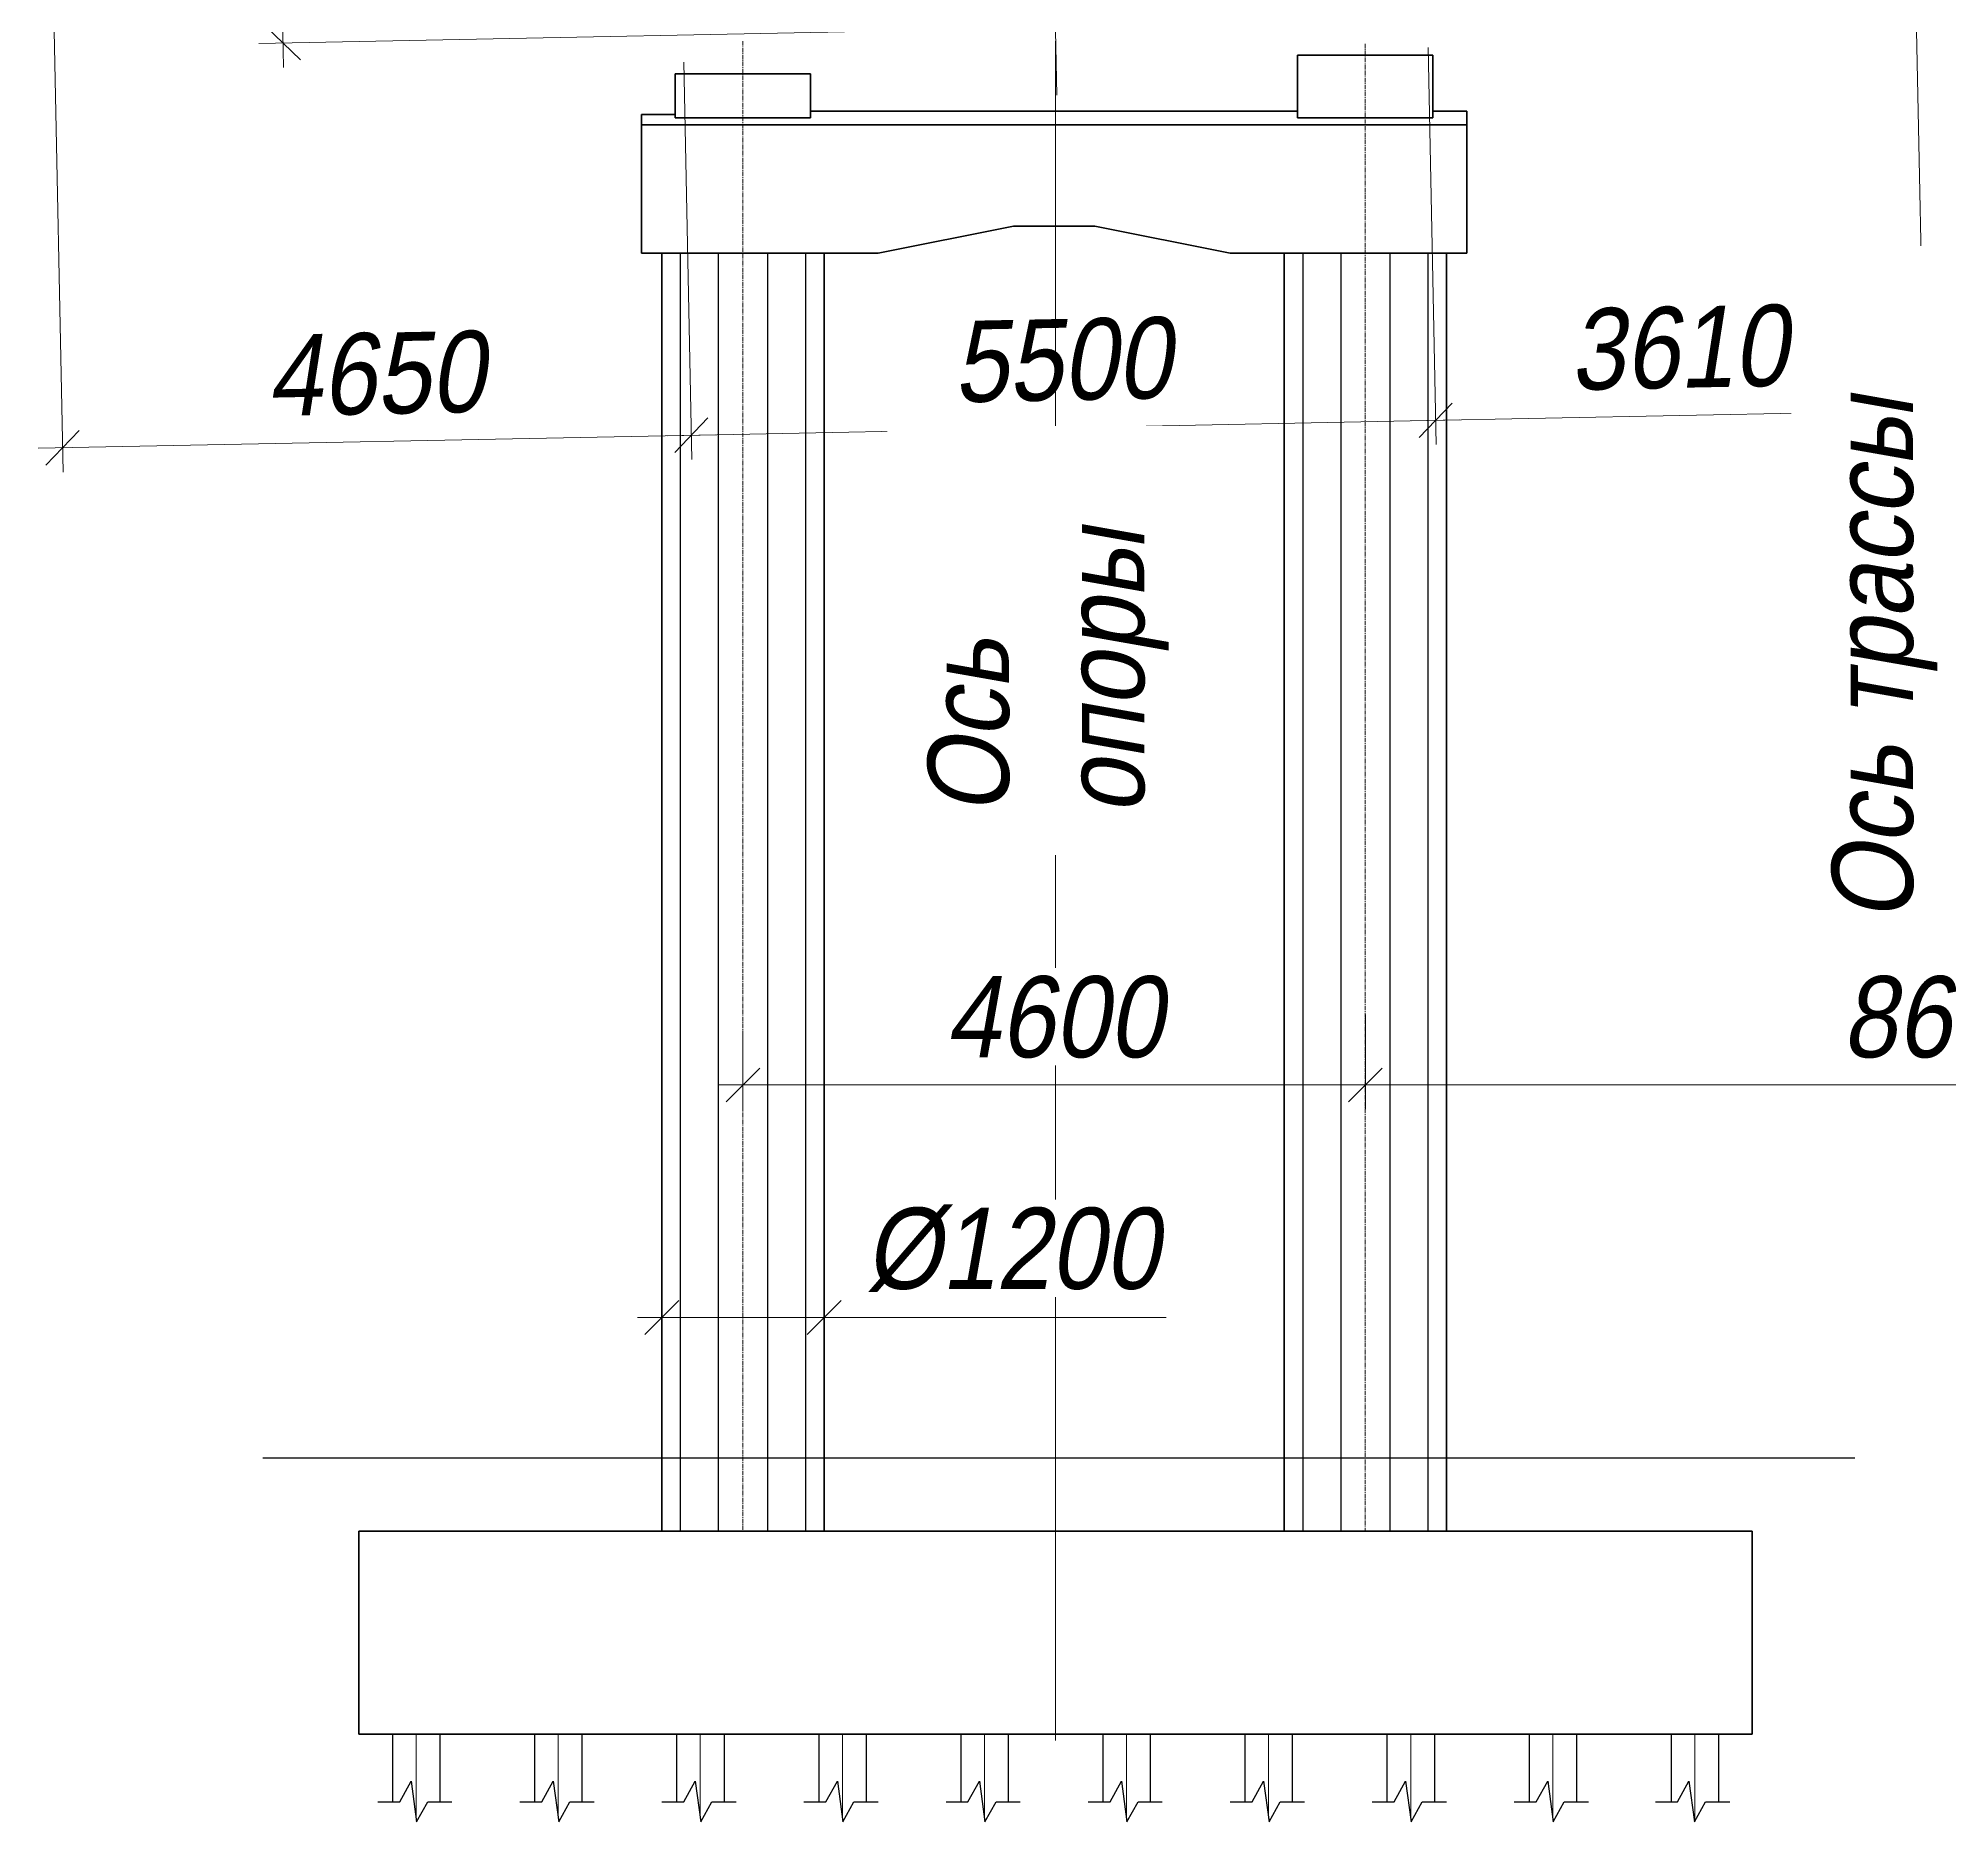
# Model space of a CAD drawing. Header units: millimetres. Extents: x 1864 to 10174863, y -4887456 to 5366151.
# Drawn here: x 9279003 to 9293131, y 361288 to 374473 of the extents above; entities that cross this region are included whole.
import ezdxf

# ---------------------------------------------------------------- set-up
doc = ezdxf.new("R2010")
doc.units = ezdxf.units.MM
doc.linetypes.add('CENTER', pattern=[50.8, 31.75, -6.35, 6.35, -6.35])
doc.linetypes.add('CONTI', pattern=[0])
for name, color, linetype in [('C-GEOL-PATT', 250, 'Continuous'), ('S-PATT', 252, 'Continuous'), ('S-SVAY', 4, 'Continuous')]:
    doc.layers.add(name, color=color, linetype=linetype)
for name, color, linetype, lineweight in [('S-GRID', 1, 'CENTER', 20), ('S-OPOR', 2, 'Continuous', 40), ('S-ZEML', 32, 'Земля1', 30), ('T-DIMS', 3, 'Continuous', 30)]:
    doc.layers.add(name, color=color, linetype=linetype, lineweight=lineweight)
doc.styles.add('TM', font='mipgost.shx', dxfattribs={"width": 0.9, "oblique": 10})
doc.linetypes.add('Земля1', pattern='A,24,[3,ltsnew.shx,S=6,R=0,X=-6,Y=-6],3,[3,ltsnew.shx,S=6,R=0,X=-6,Y=-6],3,[3,ltsnew.shx,S=6,R=0,X=-6,Y=-6],0', length=30)
doc.dimstyles.new('TM', dxfattribs={"dimscale": 0, "dimtxt": 3, "dimasz": 1.25, "dimexe": 0.9, "dimexo": 1, "dimgap": 1, "dimtad": 1, "dimdec": 0, "dimdsep": 46, "dimtxsty": 'TM', "dimblk1": 'OBLIQUE', "dimblk2": 'OBLIQUE', "dimsah": 1, "dimcen": 3, "dimdle": 0.9, "dimclrt": 7, "dimadec": 0, "dimazin": 0, "dimtfac": 1, "dimtdec": 0, "dimtmove": 1, "dimatfit": 2, "dimldrblk": 'NONE', "dimfxl": 1, "dimtfill": 1, "dimtolj": 1, "dimlwd": 15, "dimlwe": 15, "dimarcsym": 0})

# ---------------------------------------------------------------- blocks, each defined once
blk = doc.blocks.new('_OBLIQUE')
at = {"color": 0, "linetype": 'ByBlock', "lineweight": -2}
blk.add_line((0.5, 0.5), (-0.5, -0.5), dxfattribs=at)
blk = doc.blocks.new('*D691')
at = {"layer": 'Defpoints', "color": 0, "transparency": 16777216}
for p in [(9289272, 374605), (9283772, 374495), (9283831, 371538)]:
    blk.add_point(p, dxfattribs=at)
at = {"layer": 'T-DIMS', "color": 0, "lineweight": 15, "transparency": 16777216}
for p, q in [((9289276, 374405), (9289334, 371468)), ((9283776, 374295), (9283835, 371358))]:
    blk.add_line(p, q, dxfattribs=at)
at = {"layer": 'T-DIMS', "color": 0, "linetype": 'Continuous', "lineweight": 15, "transparency": 16777216}
blk.add_line((9289511, 371651), (9283652, 371534), dxfattribs=at)
at = {"layer": 'T-DIMS', "color": 0, "lineweight": 15, "transparency": 16777216, "xscale": 250, "yscale": 250, "zscale": 250}
for p, rotation in [((9289331, 371648), 1.145762877704914), ((9283831, 371538), 181.1457628777049)]:
    blk.add_blockref('_OBLIQUE', p, dxfattribs=dict(at, rotation=rotation))
at = {"layer": 'T-DIMS', "color": 7, "transparency": 16777216, "insert": (9286571, 372093), "char_height": 600, "attachment_point": 5, "rotation": 1.1458, "style": 'TM', "bg_fill": 3, "box_fill_scale": 1.1, "bg_fill_color": 256, "bg_fill_true_color": 13158600, "bg_fill_transparency": 0}
blk.add_mtext('\\A1;5500', dxfattribs=at)
blk = doc.blocks.new('_None')
blk = doc.blocks.new('*D701')
at = {"layer": 'Defpoints', "color": 0, "transparency": 16777216}
for p in [(9292840, 376830), (9289272, 374605), (9292942, 371720)]:
    blk.add_point(p, dxfattribs=at)
at = {"layer": 'T-DIMS', "color": 0, "lineweight": 15, "transparency": 16777216}
for p, q in [((9292844, 376630), (9292946, 371540)), ((9289276, 374405), (9289334, 371468))]:
    blk.add_line(p, q, dxfattribs=at)
at = {"layer": 'T-DIMS', "color": 0, "linetype": 'Continuous', "lineweight": 15, "transparency": 16777216}
blk.add_line((9289151, 371644), (9293122, 371724), dxfattribs=at)
at = {"layer": 'T-DIMS', "color": 0, "lineweight": 15, "transparency": 16777216, "xscale": 250, "yscale": 250, "zscale": 250}
for p, rotation in [((9292942, 371720), 1.145762154975978), ((9289331, 371648), 181.145762154976)]:
    blk.add_blockref('_OBLIQUE', p, dxfattribs=dict(at, rotation=rotation))
at = {"layer": 'T-DIMS', "color": 7, "transparency": 16777216, "insert": (9291127, 372184), "char_height": 600, "attachment_point": 5, "rotation": 1.1458, "style": 'TM', "bg_fill": 3, "box_fill_scale": 1.1, "bg_fill_color": 256, "bg_fill_true_color": 13158600, "bg_fill_transparency": 0}
blk.add_mtext('\\A1;3610', dxfattribs=at)
blk = doc.blocks.new('*D702')
at = {"layer": 'Defpoints', "color": 0, "transparency": 16777216}
for p in [(9279080, 376610), (9283772, 374495), (9279183, 371445)]:
    blk.add_point(p, dxfattribs=at)
at = {"layer": 'T-DIMS', "color": 0, "lineweight": 15, "transparency": 16777216}
for p, q in [((9279084, 376410), (9279187, 371265)), ((9283776, 374295), (9283835, 371358))]:
    blk.add_line(p, q, dxfattribs=at)
at = {"layer": 'T-DIMS', "color": 0, "linetype": 'Continuous', "lineweight": 15, "transparency": 16777216}
blk.add_line((9284011, 371541), (9279003, 371441), dxfattribs=at)
at = {"layer": 'T-DIMS', "color": 0, "lineweight": 15, "transparency": 16777216, "xscale": 250, "yscale": 250, "zscale": 250}
for p, rotation in [((9279183, 371445), 181.145762154976), ((9283831, 371538), 1.145762154975998)]:
    blk.add_blockref('_OBLIQUE', p, dxfattribs=dict(at, rotation=rotation))
at = {"layer": 'T-DIMS', "color": 7, "transparency": 16777216, "insert": (9281497, 371991), "char_height": 600, "attachment_point": 5, "rotation": 1.1458, "style": 'TM', "bg_fill": 3, "box_fill_scale": 1.1, "bg_fill_color": 256, "bg_fill_true_color": 13158600, "bg_fill_transparency": 0}
blk.add_mtext('\\A1;4650', dxfattribs=at)
blk = doc.blocks.new('*D703')
at = {"layer": 'Defpoints', "color": 0, "transparency": 16777216}
for p in [(9284212, 367331), (9288812, 367455), (9284212, 366735)]:
    blk.add_point(p, dxfattribs=at)
at = {"layer": 'T-DIMS', "color": 0, "lineweight": 15, "transparency": 16777216}
for p, q in [((9288812, 367255), (9288812, 366555)), ((9284212, 367131), (9284212, 366555))]:
    blk.add_line(p, q, dxfattribs=at)
at = {"layer": 'T-DIMS', "color": 0, "linetype": 'Continuous', "lineweight": 15, "transparency": 16777216}
blk.add_line((9288992, 366735), (9284032, 366735), dxfattribs=at)
at = {"layer": 'T-DIMS', "color": 0, "lineweight": 15, "transparency": 16777216, "xscale": 250, "yscale": 250, "zscale": 250, "rotation": 180}
blk.add_blockref('_OBLIQUE', (9284212, 366735), dxfattribs=at)
at = {"layer": 'T-DIMS', "color": 0, "lineweight": 15, "transparency": 16777216, "xscale": 250, "yscale": 250, "zscale": 250}
blk.add_blockref('_OBLIQUE', (9288812, 366735), dxfattribs=at)
at = {"layer": 'T-DIMS', "color": 7, "transparency": 16777216, "insert": (9286512, 367235), "char_height": 600, "attachment_point": 5, "style": 'TM', "bg_fill": 3, "box_fill_scale": 1.1, "bg_fill_color": 256, "bg_fill_true_color": 13158600, "bg_fill_transparency": 0}
blk.add_mtext('\\A1;4600', dxfattribs=at)
blk = doc.blocks.new('*D712')
at = {"layer": 'Defpoints', "color": 0, "transparency": 16777216}
for p in [(9288812, 367446), (9297469, 367446), (9297469, 366735)]:
    blk.add_point(p, dxfattribs=at)
at = {"layer": 'T-DIMS', "color": 0, "lineweight": 15, "transparency": 16777216}
for p, q in [((9288812, 367246), (9288812, 366555)), ((9297469, 367246), (9297469, 366555))]:
    blk.add_line(p, q, dxfattribs=at)
at = {"layer": 'T-DIMS', "color": 0, "linetype": 'Continuous', "lineweight": 15, "transparency": 16777216}
blk.add_line((9288632, 366735), (9297649, 366735), dxfattribs=at)
at = {"layer": 'T-DIMS', "color": 0, "lineweight": 15, "transparency": 16777216, "xscale": 250, "yscale": 250, "zscale": 250, "rotation": 180}
blk.add_blockref('_OBLIQUE', (9288812, 366735), dxfattribs=at)
at = {"layer": 'T-DIMS', "color": 0, "lineweight": 15, "transparency": 16777216, "xscale": 250, "yscale": 250, "zscale": 250}
blk.add_blockref('_OBLIQUE', (9297469, 366735), dxfattribs=at)
at = {"layer": 'T-DIMS', "color": 7, "transparency": 16777216, "insert": (9293140, 367235), "char_height": 600, "attachment_point": 5, "style": 'TM', "bg_fill": 3, "box_fill_scale": 1.1, "bg_fill_color": 256, "bg_fill_true_color": 13158600, "bg_fill_transparency": 0}
blk.add_mtext('\\A1;8660', dxfattribs=at)
blk = doc.blocks.new('*D713')
at = {"layer": 'Defpoints', "color": 0, "transparency": 16777216}
for p in [(9286473, 376980), (9280765, 376866), (9286522, 374550)]:
    blk.add_point(p, dxfattribs=at)
at = {"layer": 'T-DIMS', "color": 0, "lineweight": 15, "transparency": 16777216}
for p, q in [((9286273, 376976), (9280585, 376862)), ((9286322, 374546), (9280634, 374433))]:
    blk.add_line(p, q, dxfattribs=at)
at = {"layer": 'T-DIMS', "color": 0, "linetype": 'Continuous', "lineweight": 15, "transparency": 16777216}
blk.add_line((9280817, 374256), (9280761, 377046), dxfattribs=at)
at = {"layer": 'T-DIMS', "color": 0, "lineweight": 15, "transparency": 16777216, "xscale": 250, "yscale": 250, "zscale": 250}
for p, rotation in [((9280765, 376866), 91.14576283823133), ((9280814, 374436), 271.1457628382313)]:
    blk.add_blockref('_OBLIQUE', p, dxfattribs=dict(at, rotation=rotation))
at = {"layer": 'T-DIMS', "color": 7, "transparency": 16777216, "insert": (9281289, 375661), "char_height": 600, "attachment_point": 5, "rotation": 271.1458, "style": 'TM', "bg_fill": 3, "box_fill_scale": 1.1, "bg_fill_color": 256, "bg_fill_true_color": 13158600, "bg_fill_transparency": 0}
blk.add_mtext('\\A1;2430', dxfattribs=at)
blk = doc.blocks.new('*D708')
at = {"layer": 'Defpoints', "color": 0, "transparency": 16777216}
for p in [(9283612, 365016), (9284812, 365016), (9284812, 365016)]:
    blk.add_point(p, dxfattribs=at)
at = {"layer": 'T-DIMS', "color": 0, "lineweight": 15, "transparency": 16777216}
for p, q in [((9283612, 365216), (9283612, 365196)), ((9284812, 364816), (9284812, 364836))]:
    blk.add_line(p, q, dxfattribs=at)
at = {"layer": 'T-DIMS', "color": 0, "linetype": 'Continuous', "lineweight": 15, "transparency": 16777216}
for p, q in [((9283432, 365016), (9284812, 365016)), ((9284812, 365016), (9287340, 365016))]:
    blk.add_line(p, q, dxfattribs=at)
at = {"layer": 'T-DIMS', "color": 0, "lineweight": 15, "transparency": 16777216, "xscale": 250, "yscale": 250, "zscale": 250, "rotation": 180}
blk.add_blockref('_OBLIQUE', (9283612, 365016), dxfattribs=at)
at = {"layer": 'T-DIMS', "color": 0, "lineweight": 15, "transparency": 16777216, "xscale": 250, "yscale": 250, "zscale": 250}
blk.add_blockref('_OBLIQUE', (9284812, 365016), dxfattribs=at)
at = {"layer": 'T-DIMS', "color": 7, "transparency": 16777216, "insert": (9286201, 365516), "char_height": 600, "attachment_point": 5, "style": 'TM', "bg_fill": 3, "box_fill_scale": 1.1, "bg_fill_color": 256, "bg_fill_true_color": 13158600, "bg_fill_transparency": 0}
blk.add_mtext('\\A1;%%C1200', dxfattribs=at)

msp = doc.modelspace()

# ---------------------------------------------------------------- linework, layer by layer
at = {"layer": 'S-GRID', "linetype": 'CENTER', "ltscale": 2000}
msp.add_line((9286532, 374050.4), (9286463.4, 377479.9), dxfattribs=at)
at = {"layer": 'S-GRID', "ltscale": 0.1}
for p, q in [((9281796.8, 361311.9), (9281796.8, 361935.7)), ((9282846.8, 361311.9), (9282846.8, 361935.7)), ((9283896.8, 361311.9), (9283896.8, 361935.7)), ((9284946.8, 361311.9), (9284946.8, 361935.7)), ((9285996.8, 361311.9), (9285996.8, 361935.7)), ((9287046.8, 361311.9), (9287046.8, 361935.7)), ((9288096.8, 361311.9), (9288096.8, 361935.7)), ((9289146.8, 361311.9), (9289146.8, 361935.7)), ((9290196.8, 361311.9), (9290196.8, 361935.7)), ((9291246.8, 361292.8), (9291246.8, 361935.7))]:
    msp.add_line(p, q, dxfattribs=at)
at = {"layer": 'S-OPOR'}
for p, q in [((9281372.2, 363435.7), (9281372.2, 361935.7)), ((9291671.8, 363435.7), (9281372.2, 363435.7)), ((9291671.8, 363435.7), (9291671.8, 361935.7)), ((9291671.8, 361935.7), (9281372.2, 361935.7))]:
    msp.add_line(p, q, dxfattribs=at)
at = {"layer": 'S-PATT'}
msp.add_line((9282021.8, 361935.7), (9281821.8, 361935.7), dxfattribs=at)
for points in [[(9281512.8, 361435.7), (9281674.7, 361435.7), (9281759.6, 361588.3), (9281800, 361288), (9281882.4, 361435.9), (9282061.2, 361435.9)], [(9282562.8, 361435.7), (9282724.7, 361435.7), (9282809.6, 361588.3), (9282850, 361288), (9282932.4, 361435.9), (9283111.2, 361435.9)], [(9283612.8, 361435.7), (9283774.7, 361435.7), (9283859.6, 361588.3), (9283900, 361288), (9283982.4, 361435.9), (9284161.2, 361435.9)], [(9284662.8, 361435.7), (9284824.7, 361435.7), (9284909.6, 361588.3), (9284950, 361288), (9285032.4, 361435.9), (9285211.2, 361435.9)], [(9285712.8, 361435.7), (9285874.7, 361435.7), (9285959.6, 361588.3), (9286000, 361288), (9286082.4, 361435.9), (9286261.2, 361435.9)], [(9286762.8, 361435.7), (9286924.7, 361435.7), (9287009.6, 361588.3), (9287050, 361288), (9287132.4, 361435.9), (9287311.2, 361435.9)], [(9287812.8, 361435.7), (9287974.7, 361435.7), (9288059.6, 361588.3), (9288100, 361288), (9288182.4, 361435.9), (9288361.2, 361435.9)], [(9288862.8, 361435.7), (9289024.7, 361435.7), (9289109.6, 361588.3), (9289150, 361288), (9289232.4, 361435.9), (9289411.2, 361435.9)], [(9289912.8, 361435.7), (9290074.7, 361435.7), (9290159.6, 361588.3), (9290200, 361288), (9290282.4, 361435.9), (9290461.2, 361435.9)], [(9290956.9, 361435.7), (9291118.8, 361435.7), (9291203.7, 361588.3), (9291244.1, 361288), (9291326.5, 361435.9), (9291505.3, 361435.9)]]:
    msp.add_lwpolyline(points, dxfattribs=at)
at = {"layer": 'S-SVAY'}
for p, q in [((9281621.8, 361935.7), (9281621.8, 361435.7)), ((9281971.8, 361935.7), (9281971.8, 361435.9)), ((9282671.8, 361935.7), (9282671.8, 361435.7)), ((9283021.8, 361935.7), (9283021.8, 361435.9)), ((9283721.8, 361935.7), (9283721.8, 361435.7)), ((9284071.8, 361935.7), (9284071.8, 361435.9)), ((9284771.8, 361935.7), (9284771.8, 361435.7)), ((9285121.8, 361935.7), (9285121.8, 361435.9)), ((9285821.8, 361935.7), (9285821.8, 361435.7)), ((9286171.8, 361935.7), (9286171.8, 361435.9)), ((9286871.8, 361935.7), (9286871.8, 361435.7)), ((9287221.8, 361935.7), (9287221.8, 361435.9)), ((9287921.8, 361935.7), (9287921.8, 361435.7)), ((9288271.8, 361935.7), (9288271.8, 361435.9)), ((9288971.8, 361935.7), (9288971.8, 361435.7)), ((9289321.8, 361935.7), (9289321.8, 361435.9)), ((9290021.8, 361935.7), (9290021.8, 361435.7)), ((9290371.8, 361935.7), (9290371.8, 361435.9)), ((9291071.8, 361935.7), (9291071.8, 361435.7)), ((9291421.8, 361935.7), (9291421.8, 361435.9))]:
    msp.add_line(p, q, dxfattribs=at)
at = {"layer": 'S-ZEML', "linetype": 'CONTI', "ltscale": 0.1}
msp.add_line((9280664.4, 363979.5), (9292428.6, 363979.5), dxfattribs=at)

# ---------------------------------------------------------------- next in the draw order: dimensions: what is measured, and where the dimension line sits
at = {"layer": 'T-DIMS'}
dim = msp.add_aligned_dim(p1=(9289271.6, 374605.3), p2=(9283772.3, 374495.3), distance=2958.2, dimstyle='TM', override={"dimscale": 0, "dimtix": 0, "dimtofl": 1, "dimtmove": 1, "dimatfit": 2}, dxfattribs=at)
dim.commit()
dim.dimension.update_dxf_attribs({"geometry": '*D691', "text_midpoint": (9286571.2, 372092.6)})

# ---------------------------------------------------------------- next in the draw order: linework, layer by layer
at = {"layer": 'S-GRID', "linetype": 'CENTER'}
for p, q in [((9284211.5, 374449.8), (9284211.5, 363435.7)), ((9288811.5, 374431.5), (9288811.5, 363435.7))]:
    msp.add_line(p, q, dxfattribs=at)
at = {"layer": 'S-GRID', "linetype": 'CENTER', "ltscale": 0.1}
msp.add_line((9286522, 374449.8), (9286522, 361889.6), dxfattribs=at)
at = {"layer": 'S-OPOR'}
for p, q in [((9288311.5, 374348.1), (9288311.5, 373883.6)), ((9284711.5, 374208.5), (9284711.5, 373883.6)), ((9284711.5, 373933.5), (9288311.5, 373933.5)), ((9286211.5, 373083.5), (9285211.5, 372883.5)), ((9286211.5, 373083.5), (9286811.5, 373083.5)), ((9287811.5, 372883.5), (9286811.5, 373083.5)), ((9284811.5, 372883.5), (9284811.5, 363435.7)), ((9288211.5, 372883.5), (9288211.5, 363435.7))]:
    msp.add_line(p, q, dxfattribs=at)
at = {"layer": 'S-PATT'}
for p, q in [((9284393.6, 372883.5), (9284393.6, 363435.7)), ((9284674.1, 372883.5), (9284674.1, 363435.7)), ((9288348.9, 372883.5), (9288348.9, 363435.7)), ((9288629.4, 372883.5), (9288629.4, 363435.7)), ((9288993.6, 372883.5), (9288993.6, 363435.7))]:
    msp.add_line(p, q, dxfattribs=at)

# ---------------------------------------------------------------- next in the draw order: dimensions: what is measured, and where the dimension line sits
at = {"layer": 'T-DIMS'}
for base, p1, p2, picture, middle in [((9292942.3, 371719.9), (9289271.6, 374605.3), (9292840, 376830.1), '*D701', (9291126.5, 372183.7)), ((9279183.3, 371444.7), (9283772.3, 374495.3), (9279080, 376609.9), '*D702', (9281497.4, 371991.1))]:
    dim = msp.add_linear_dim(base=base, p1=p1, p2=p2, angle=1.14576, dimstyle='TM', override={"dimscale": 0, "dimrnd": 10, "dimtix": 0, "dimtofl": 1, "dimtmove": 1, "dimatfit": 2}, dxfattribs=at)
    dim.commit()
    dim.dimension.update_dxf_attribs({"geometry": picture, "text_midpoint": middle})

# ---------------------------------------------------------------- next in the draw order: linework, layer by layer
at = {"layer": 'S-OPOR'}
for p, q in [((9288311.5, 374348.1), (9289311.5, 374348.1)), ((9289311.5, 374348.1), (9289311.5, 373883.6)), ((9284711.5, 374208.5), (9283711.5, 374208.5)), ((9283711.5, 374208.5), (9283711.5, 373883.6)), ((9283461.5, 373908.5), (9283461.5, 372883.5)), ((9283461.5, 373908.5), (9283711.5, 373908.5)), ((9283461.5, 373833.5), (9289561.5, 373833.5)), ((9283711.5, 373883.6), (9284711.5, 373883.6)), ((9289311.5, 373883.6), (9288311.5, 373883.6)), ((9289561.5, 373933.5), (9289311.5, 373933.5)), ((9289561.5, 373933.5), (9289561.5, 372883.5)), ((9283461.5, 372883.5), (9285211.5, 372883.5)), ((9283611.5, 372883.5), (9283611.5, 363435.7)), ((9287811.5, 372883.5), (9289561.5, 372883.5)), ((9289411.5, 372883.5), (9289411.5, 363435.7))]:
    msp.add_line(p, q, dxfattribs=at)
at = {"layer": 'S-PATT'}
for p, q in [((9283748.9, 372883.5), (9283748.9, 363435.7)), ((9284029.4, 372883.5), (9284029.4, 363435.7)), ((9289274.1, 372883.5), (9289274.1, 363435.7))]:
    msp.add_line(p, q, dxfattribs=at)

# ---------------------------------------------------------------- next in the draw order: texts
at = {"layer": 'C-GEOL-PATT', "color": 1, "insert": (9285577.7, 368734.8), "char_height": 600, "width": 2570.415, "attachment_point": 1, "rotation": 90, "style": 'TM', "bg_fill": 2}
msp.add_mtext('{\\C4;Ось опоры}', dxfattribs=at)

# ---------------------------------------------------------------- next in the draw order: dimensions: what is measured, and where the dimension line sits
at = {"layer": 'T-DIMS'}
dim = msp.add_aligned_dim(p1=(9286522, 374550.3), p2=(9286473.4, 376979.8), distance=5709.5, dimstyle='TM', override={"dimscale": 0, "dimtix": 0, "dimtofl": 1, "dimtmove": 1, "dimatfit": 2}, dxfattribs=at)
dim.commit()
dim.dimension.update_dxf_attribs({"geometry": '*D713', "text_midpoint": (9281289.3, 375660.9)})
dim = msp.add_linear_dim(base=(9284211.5, 366734.8), p1=(9288811.5, 367455.2), p2=(9284211.5, 367331.4), angle=180, dimstyle='TM', override={"dimscale": 0, "dimrnd": 5, "dimtix": 0, "dimtofl": 1, "dimtmove": 1, "dimatfit": 2}, dxfattribs=at)
dim.commit()
dim.dimension.update_dxf_attribs({"geometry": '*D703', "text_midpoint": (9286511.5, 367234.8)})
dim = msp.add_linear_dim(base=(9284811.5, 365016), p1=(9283611.5, 365016), p2=(9284811.5, 365016), text='%%C<>', dimstyle='TM', override={"dimscale": 0, "dimtix": 0, "dimtofl": 1, "dimtmove": 0, "dimatfit": 2}, dxfattribs=at)
dim.commit()
dim.dimension.update_dxf_attribs({"geometry": '*D708', "text_midpoint": (9286200.6, 365516)})

# ---------------------------------------------------------------- next in the draw order: dimensions: what is measured, and where the dimension line sits
dim = msp.add_linear_dim(base=(9297468.6, 366734.8), p1=(9288811.5, 367446), p2=(9297468.6, 367446), dimstyle='TM', override={"dimscale": 0, "dimrnd": 10, "dimtix": 0, "dimtofl": 1, "dimtmove": 1, "dimatfit": 2}, dxfattribs=at)
dim.commit()
dim.dimension.update_dxf_attribs({"geometry": '*D712', "text_midpoint": (9293140, 367234.8)})

# ---------------------------------------------------------------- next in the draw order: texts
at = {"layer": 'C-GEOL-PATT', "color": 1, "insert": (9292259, 367947.6), "char_height": 600, "width": 4688.331, "attachment_point": 1, "rotation": 90, "style": 'TM', "bg_fill": 2}
msp.add_mtext('{\\C4;Ось трассы}', dxfattribs=at)

doc.saveas('drawing.dxf')
